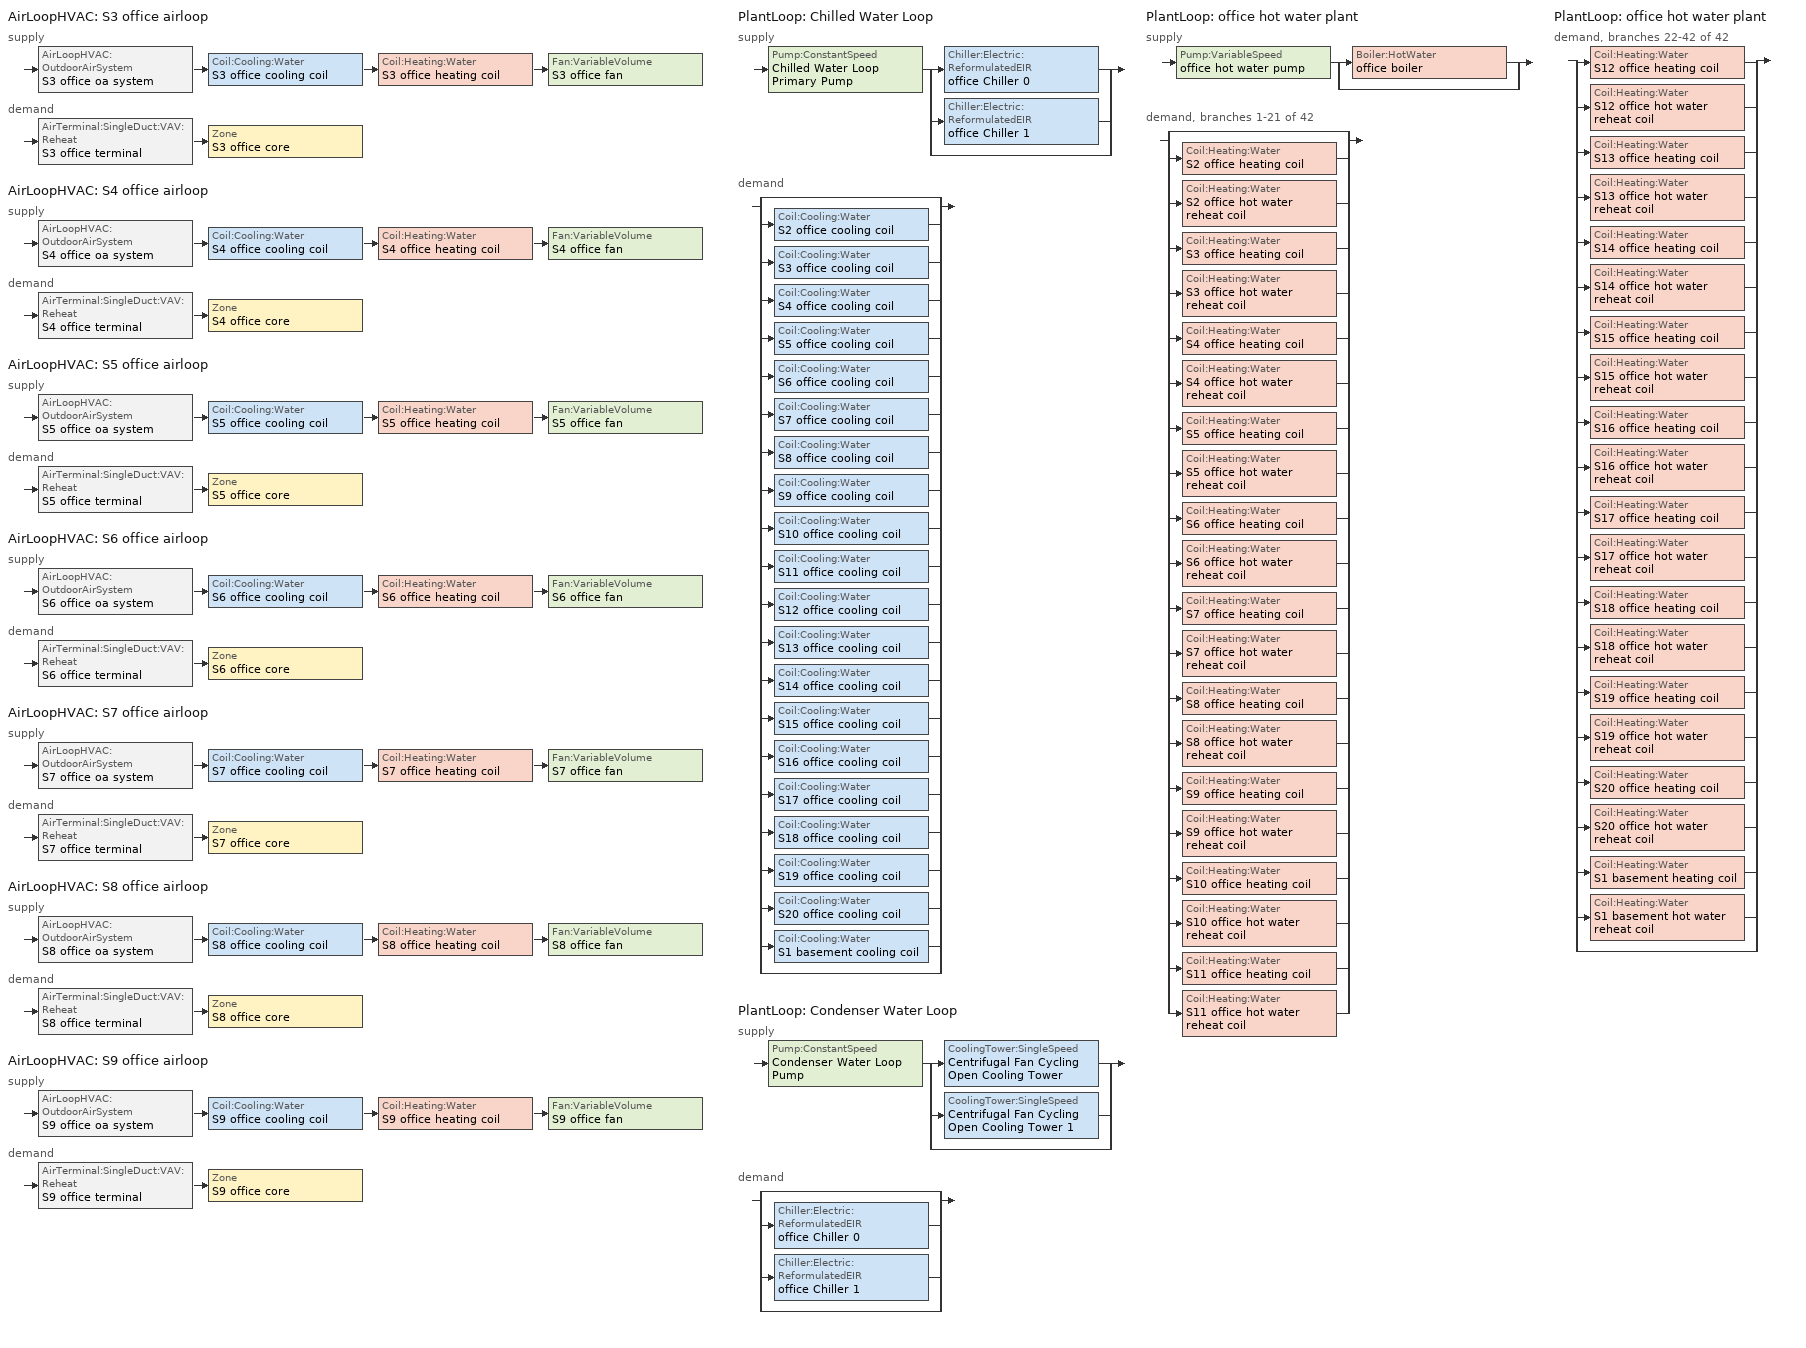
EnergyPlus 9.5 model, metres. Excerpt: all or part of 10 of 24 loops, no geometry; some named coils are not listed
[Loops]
AirLoopHVAC 'S3 office airloop'
 supply: AirLoopHVAC:OutdoorAirSystem 'S3 office oa system' > Coil:Cooling:Water 'S3 office cooling coil' > Coil:Heating:Water 'S3 office heating coil' > Fan:VariableVolume 'S3 office fan'
 demand: AirTerminal:SingleDuct:VAV:Reheat 'S3 office terminal' > Zone 'S3 office core'
AirLoopHVAC 'S4 office airloop'
 supply: AirLoopHVAC:OutdoorAirSystem 'S4 office oa system' > Coil:Cooling:Water 'S4 office cooling coil' > Coil:Heating:Water 'S4 office heating coil' > Fan:VariableVolume 'S4 office fan'
 demand: AirTerminal:SingleDuct:VAV:Reheat 'S4 office terminal' > Zone 'S4 office core'
AirLoopHVAC 'S5 office airloop'
 supply: AirLoopHVAC:OutdoorAirSystem 'S5 office oa system' > Coil:Cooling:Water 'S5 office cooling coil' > Coil:Heating:Water 'S5 office heating coil' > Fan:VariableVolume 'S5 office fan'
 demand: AirTerminal:SingleDuct:VAV:Reheat 'S5 office terminal' > Zone 'S5 office core'
AirLoopHVAC 'S6 office airloop'
 supply: AirLoopHVAC:OutdoorAirSystem 'S6 office oa system' > Coil:Cooling:Water 'S6 office cooling coil' > Coil:Heating:Water 'S6 office heating coil' > Fan:VariableVolume 'S6 office fan'
 demand: AirTerminal:SingleDuct:VAV:Reheat 'S6 office terminal' > Zone 'S6 office core'
AirLoopHVAC 'S7 office airloop'
 supply: AirLoopHVAC:OutdoorAirSystem 'S7 office oa system' > Coil:Cooling:Water 'S7 office cooling coil' > Coil:Heating:Water 'S7 office heating coil' > Fan:VariableVolume 'S7 office fan'
 demand: AirTerminal:SingleDuct:VAV:Reheat 'S7 office terminal' > Zone 'S7 office core'
AirLoopHVAC 'S8 office airloop'
 supply: AirLoopHVAC:OutdoorAirSystem 'S8 office oa system' > Coil:Cooling:Water 'S8 office cooling coil' > Coil:Heating:Water 'S8 office heating coil' > Fan:VariableVolume 'S8 office fan'
 demand: AirTerminal:SingleDuct:VAV:Reheat 'S8 office terminal' > Zone 'S8 office core'
AirLoopHVAC 'S9 office airloop'
 supply: AirLoopHVAC:OutdoorAirSystem 'S9 office oa system' > Coil:Cooling:Water 'S9 office cooling coil' > Coil:Heating:Water 'S9 office heating coil' > Fan:VariableVolume 'S9 office fan'
 demand: AirTerminal:SingleDuct:VAV:Reheat 'S9 office terminal' > Zone 'S9 office core'
PlantLoop 'Chilled Water Loop'
 supply: Pump:ConstantSpeed 'Chilled Water Loop Primary Pump' > split
  | Chiller:Electric:ReformulatedEIR 'office Chiller 0'
  | Chiller:Electric:ReformulatedEIR 'office Chiller 1'
  | bypass
 demand: split
  | bypass
  | Coil:Cooling:Water 'S2 office cooling coil'
  | Coil:Cooling:Water 'S3 office cooling coil'
  | Coil:Cooling:Water 'S4 office cooling coil'
  | Coil:Cooling:Water 'S5 office cooling coil'
  | Coil:Cooling:Water 'S6 office cooling coil'
  | Coil:Cooling:Water 'S7 office cooling coil'
  | Coil:Cooling:Water 'S8 office cooling coil'
  | Coil:Cooling:Water 'S9 office cooling coil'
  | Coil:Cooling:Water 'S10 office cooling coil'
  | Coil:Cooling:Water 'S11 office cooling coil'
  | Coil:Cooling:Water 'S12 office cooling coil'
  | Coil:Cooling:Water 'S13 office cooling coil'
  | Coil:Cooling:Water 'S14 office cooling coil'
  | Coil:Cooling:Water 'S15 office cooling coil'
  | Coil:Cooling:Water 'S16 office cooling coil'
  | Coil:Cooling:Water 'S17 office cooling coil'
  | Coil:Cooling:Water 'S18 office cooling coil'
  | Coil:Cooling:Water 'S19 office cooling coil'
  | Coil:Cooling:Water 'S20 office cooling coil'
  | Coil:Cooling:Water 'S1 basement cooling coil'
  | bypass
PlantLoop 'Condenser Water Loop'
 supply: Pump:ConstantSpeed 'Condenser Water Loop Pump' > split
  | CoolingTower:SingleSpeed 'Centrifugal Fan Cycling Open Cooling Tower'
  | CoolingTower:SingleSpeed 'Centrifugal Fan Cycling Open Cooling Tower 1'
  | bypass
 demand: split
  | bypass
  | Chiller:Electric:ReformulatedEIR 'office Chiller 0'
  | Chiller:Electric:ReformulatedEIR 'office Chiller 1'
  | bypass
PlantLoop 'office hot water plant'
 supply: Pump:VariableSpeed 'office hot water pump' > split
  | Boiler:HotWater 'office boiler'
  | bypass
 demand, branches 1-21 of 42: split
  | bypass
  | Coil:Heating:Water 'S2 office heating coil'
  | Coil:Heating:Water 'S2 office hot water reheat coil'
  | Coil:Heating:Water 'S3 office heating coil'
  | Coil:Heating:Water 'S3 office hot water reheat coil'
  | Coil:Heating:Water 'S4 office heating coil'
  | Coil:Heating:Water 'S4 office hot water reheat coil'
  | Coil:Heating:Water 'S5 office heating coil'
  | Coil:Heating:Water 'S5 office hot water reheat coil'
  | Coil:Heating:Water 'S6 office heating coil'
  | Coil:Heating:Water 'S6 office hot water reheat coil'
  | Coil:Heating:Water 'S7 office heating coil'
  | Coil:Heating:Water 'S7 office hot water reheat coil'
  | Coil:Heating:Water 'S8 office heating coil'
  | Coil:Heating:Water 'S8 office hot water reheat coil'
  | Coil:Heating:Water 'S9 office heating coil'
  | Coil:Heating:Water 'S9 office hot water reheat coil'
  | Coil:Heating:Water 'S10 office heating coil'
  | Coil:Heating:Water 'S10 office hot water reheat coil'
  | Coil:Heating:Water 'S11 office heating coil'
  | Coil:Heating:Water 'S11 office hot water reheat coil'
PlantLoop 'office hot water plant'
 demand, branches 22-42 of 42: split
  | Coil:Heating:Water 'S12 office heating coil'
  | Coil:Heating:Water 'S12 office hot water reheat coil'
  | Coil:Heating:Water 'S13 office heating coil'
  | Coil:Heating:Water 'S13 office hot water reheat coil'
  | Coil:Heating:Water 'S14 office heating coil'
  | Coil:Heating:Water 'S14 office hot water reheat coil'
  | Coil:Heating:Water 'S15 office heating coil'
  | Coil:Heating:Water 'S15 office hot water reheat coil'
  | Coil:Heating:Water 'S16 office heating coil'
  | Coil:Heating:Water 'S16 office hot water reheat coil'
  | Coil:Heating:Water 'S17 office heating coil'
  | Coil:Heating:Water 'S17 office hot water reheat coil'
  | Coil:Heating:Water 'S18 office heating coil'
  | Coil:Heating:Water 'S18 office hot water reheat coil'
  | Coil:Heating:Water 'S19 office heating coil'
  | Coil:Heating:Water 'S19 office hot water reheat coil'
  | Coil:Heating:Water 'S20 office heating coil'
  | Coil:Heating:Water 'S20 office hot water reheat coil'
  | Coil:Heating:Water 'S1 basement heating coil'
  | Coil:Heating:Water 'S1 basement hot water reheat coil'
  | bypass
[ZoneControl:Thermostat]
S3 office core Thermostat: S3 office core, S3 office core Thermostat Schedule, ThermostatSetpoint:DualSetpoint, office thermostat 6
S4 office core Thermostat: S4 office core, S4 office core Thermostat Schedule, ThermostatSetpoint:DualSetpoint, office thermostat 7
S5 office core Thermostat: S5 office core, S5 office core Thermostat Schedule, ThermostatSetpoint:DualSetpoint, office thermostat 8
S6 office core Thermostat: S6 office core, S6 office core Thermostat Schedule, ThermostatSetpoint:DualSetpoint, office thermostat 4
S7 office core Thermostat: S7 office core, S7 office core Thermostat Schedule, ThermostatSetpoint:DualSetpoint, office thermostat 5
S8 office core Thermostat: S8 office core, S8 office core Thermostat Schedule, ThermostatSetpoint:DualSetpoint, office thermostat 9
S9 office core Thermostat: S9 office core, S9 office core Thermostat Schedule, ThermostatSetpoint:DualSetpoint, office thermostat 3
[ThermostatSetpoint:DualSetpoint]
office thermostat 6; office thermostat 7; office thermostat 8; office thermostat 4; office thermostat 5; office thermostat 9; office thermostat 3: office heating year, office cooling year
[AirTerminal:SingleDuct:VAV:Reheat]
S3 office terminal: office hvac year, S3 office terminal Damper Outlet, Node 105, Autosize, Constant, 0.3, , , Coil:Heating:Water, S3 office hot water reheat coil, Autosize, 0, Node 93, 0.001, Normal, Autocalculate, Autocalculate, 35
S4 office terminal: office hvac year, S4 office terminal Damper Outlet, Node 123, Autosize, Constant, 0.3, , , Coil:Heating:Water, S4 office hot water reheat coil, Autosize, 0, Node 111, 0.001, Normal, Autocalculate, Autocalculate, 35
S5 office terminal: office hvac year, S5 office terminal Damper Outlet, Node 141, Autosize, Constant, 0.3, , , Coil:Heating:Water, S5 office hot water reheat coil, Autosize, 0, Node 129, 0.001, Normal, Autocalculate, Autocalculate, 35
S6 office terminal: office hvac year, S6 office terminal Damper Outlet, Node 159, Autosize, Constant, 0.3, , , Coil:Heating:Water, S6 office hot water reheat coil, Autosize, 0, Node 147, 0.001, Normal, Autocalculate, Autocalculate, 35
S7 office terminal: office hvac year, S7 office terminal Damper Outlet, Node 177, Autosize, Constant, 0.3, , , Coil:Heating:Water, S7 office hot water reheat coil, Autosize, 0, Node 165, 0.001, Normal, Autocalculate, Autocalculate, 35
S8 office terminal: office hvac year, S8 office terminal Damper Outlet, Node 195, Autosize, Constant, 0.3, , , Coil:Heating:Water, S8 office hot water reheat coil, Autosize, 0, Node 183, 0.001, Normal, Autocalculate, Autocalculate, 35
S9 office terminal: office hvac year, S9 office terminal Damper Outlet, Node 213, Autosize, Constant, 0.3, , , Coil:Heating:Water, S9 office hot water reheat coil, Autosize, 0, Node 201, 0.001, Normal, Autocalculate, Autocalculate, 35
[Coil:Heating:Water]
S1 basement hot water reheat coil: basement hvac year, Autosize, Autosize, Node 427, Node 428, S1 basement terminal Damper Outlet, Node 417, UFactorTimesAreaAndDesignWaterFlowRate, Autosize, 82.22, 16.6, 71.1, 32.2, 0.5
S10 office hot water reheat coil: office hvac year, Autosize, Autosize, Node 229, Node 230, S10 office terminal Damper Outlet, Node 219, UFactorTimesAreaAndDesignWaterFlowRate, Autosize, 82.22, 16.6, 71.1, 32.2, 0.5
S11 office hot water reheat coil: office hvac year, Autosize, Autosize, Node 247, Node 248, S11 office terminal Damper Outlet, Node 237, UFactorTimesAreaAndDesignWaterFlowRate, Autosize, 82.22, 16.6, 71.1, 32.2, 0.5
S12 office hot water reheat coil: office hvac year, Autosize, Autosize, Node 265, Node 266, S12 office terminal Damper Outlet, Node 255, UFactorTimesAreaAndDesignWaterFlowRate, Autosize, 82.22, 16.6, 71.1, 32.2, 0.5
S13 office hot water reheat coil: office hvac year, Autosize, Autosize, Node 283, Node 284, S13 office terminal Damper Outlet, Node 273, UFactorTimesAreaAndDesignWaterFlowRate, Autosize, 82.22, 16.6, 71.1, 32.2, 0.5
S14 office hot water reheat coil: office hvac year, Autosize, Autosize, Node 301, Node 302, S14 office terminal Damper Outlet, Node 291, UFactorTimesAreaAndDesignWaterFlowRate, Autosize, 82.22, 16.6, 71.1, 32.2, 0.5
S15 office hot water reheat coil: office hvac year, Autosize, Autosize, Node 319, Node 320, S15 office terminal Damper Outlet, Node 309, UFactorTimesAreaAndDesignWaterFlowRate, Autosize, 82.22, 16.6, 71.1, 32.2, 0.5
S16 office hot water reheat coil: office hvac year, Autosize, Autosize, Node 337, Node 338, S16 office terminal Damper Outlet, Node 327, UFactorTimesAreaAndDesignWaterFlowRate, Autosize, 82.22, 16.6, 71.1, 32.2, 0.5
S17 office hot water reheat coil: office hvac year, Autosize, Autosize, Node 355, Node 356, S17 office terminal Damper Outlet, Node 345, UFactorTimesAreaAndDesignWaterFlowRate, Autosize, 82.22, 16.6, 71.1, 32.2, 0.5
S18 office hot water reheat coil: office hvac year, Autosize, Autosize, Node 373, Node 374, S18 office terminal Damper Outlet, Node 363, UFactorTimesAreaAndDesignWaterFlowRate, Autosize, 82.22, 16.6, 71.1, 32.2, 0.5
S19 office hot water reheat coil: office hvac year, Autosize, Autosize, Node 391, Node 392, S19 office terminal Damper Outlet, Node 381, UFactorTimesAreaAndDesignWaterFlowRate, Autosize, 82.22, 16.6, 71.1, 32.2, 0.5
S2 office hot water reheat coil: office hvac year, Autosize, Autosize, Node 85, Node 86, S2 office terminal Damper Outlet, Node 75, UFactorTimesAreaAndDesignWaterFlowRate, Autosize, 82.22, 16.6, 71.1, 32.2, 0.5
S20 office hot water reheat coil: office hvac year, Autosize, Autosize, Node 409, Node 410, S20 office terminal Damper Outlet, Node 399, UFactorTimesAreaAndDesignWaterFlowRate, Autosize, 82.22, 16.6, 71.1, 32.2, 0.5
S3 office hot water reheat coil: office hvac year, Autosize, Autosize, Node 103, Node 104, S3 office terminal Damper Outlet, Node 93, UFactorTimesAreaAndDesignWaterFlowRate, Autosize, 82.22, 16.6, 71.1, 32.2, 0.5
S4 office hot water reheat coil: office hvac year, Autosize, Autosize, Node 121, Node 122, S4 office terminal Damper Outlet, Node 111, UFactorTimesAreaAndDesignWaterFlowRate, Autosize, 82.22, 16.6, 71.1, 32.2, 0.5
S5 office hot water reheat coil: office hvac year, Autosize, Autosize, Node 139, Node 140, S5 office terminal Damper Outlet, Node 129, UFactorTimesAreaAndDesignWaterFlowRate, Autosize, 82.22, 16.6, 71.1, 32.2, 0.5
S6 office hot water reheat coil: office hvac year, Autosize, Autosize, Node 157, Node 158, S6 office terminal Damper Outlet, Node 147, UFactorTimesAreaAndDesignWaterFlowRate, Autosize, 82.22, 16.6, 71.1, 32.2, 0.5
S7 office hot water reheat coil: office hvac year, Autosize, Autosize, Node 175, Node 176, S7 office terminal Damper Outlet, Node 165, UFactorTimesAreaAndDesignWaterFlowRate, Autosize, 82.22, 16.6, 71.1, 32.2, 0.5
S8 office hot water reheat coil: office hvac year, Autosize, Autosize, Node 193, Node 194, S8 office terminal Damper Outlet, Node 183, UFactorTimesAreaAndDesignWaterFlowRate, Autosize, 82.22, 16.6, 71.1, 32.2, 0.5
S9 office hot water reheat coil: office hvac year, Autosize, Autosize, Node 211, Node 212, S9 office terminal Damper Outlet, Node 201, UFactorTimesAreaAndDesignWaterFlowRate, Autosize, 82.22, 16.6, 71.1, 32.2, 0.5
S3 office heating coil: office hvac year, Autosize, Autosize, Node 94, Node 95, Node 101, Node 102, UFactorTimesAreaAndDesignWaterFlowRate, Autosize, 82.22, 16.6, 60, 32.2, 0.5
S4 office heating coil: office hvac year, Autosize, Autosize, Node 112, Node 113, Node 119, Node 120, UFactorTimesAreaAndDesignWaterFlowRate, Autosize, 82.22, 16.6, 60, 32.2, 0.5
S5 office heating coil: office hvac year, Autosize, Autosize, Node 130, Node 131, Node 137, Node 138, UFactorTimesAreaAndDesignWaterFlowRate, Autosize, 82.22, 16.6, 60, 32.2, 0.5
S6 office heating coil: office hvac year, Autosize, Autosize, Node 148, Node 149, Node 155, Node 156, UFactorTimesAreaAndDesignWaterFlowRate, Autosize, 82.22, 16.6, 60, 32.2, 0.5
S7 office heating coil: office hvac year, Autosize, Autosize, Node 166, Node 167, Node 173, Node 174, UFactorTimesAreaAndDesignWaterFlowRate, Autosize, 82.22, 16.6, 60, 32.2, 0.5
S8 office heating coil: office hvac year, Autosize, Autosize, Node 184, Node 185, Node 191, Node 192, UFactorTimesAreaAndDesignWaterFlowRate, Autosize, 82.22, 16.6, 60, 32.2, 0.5
S9 office heating coil: office hvac year, Autosize, Autosize, Node 202, Node 203, Node 209, Node 210, UFactorTimesAreaAndDesignWaterFlowRate, Autosize, 82.22, 16.6, 60, 32.2, 0.5
[Zone equipment]
S3 office core: S3 office terminal
S4 office core: S4 office terminal
S5 office core: S5 office terminal
S6 office core: S6 office terminal
S7 office core: S7 office terminal
S8 office core: S8 office terminal
S9 office core: S9 office terminal
[Sizing:Zone]
S3 office core: SupplyAirTemperature, 12.78, 11.11, SupplyAirTemperature, 35, 11.11, 0.0085, 0.008, office design_oa, , , DesignDay, 0, 0.000762, 0, 0, DesignDay, 0, 0.002032, 0.141576, 0.3, S3 office core Design Spec Zone Air Dist, No, NeutralSupplyAir, autosize, autosize
S4 office core: SupplyAirTemperature, 12.78, 11.11, SupplyAirTemperature, 35, 11.11, 0.0085, 0.008, office design_oa, , , DesignDay, 0, 0.000762, 0, 0, DesignDay, 0, 0.002032, 0.141576, 0.3, S4 office core Design Spec Zone Air Dist, No, NeutralSupplyAir, autosize, autosize
S5 office core: SupplyAirTemperature, 12.78, 11.11, SupplyAirTemperature, 35, 11.11, 0.0085, 0.008, office design_oa, , , DesignDay, 0, 0.000762, 0, 0, DesignDay, 0, 0.002032, 0.141576, 0.3, S5 office core Design Spec Zone Air Dist, No, NeutralSupplyAir, autosize, autosize
S6 office core: SupplyAirTemperature, 12.78, 11.11, SupplyAirTemperature, 35, 11.11, 0.0085, 0.008, office design_oa, , , DesignDay, 0, 0.000762, 0, 0, DesignDay, 0, 0.002032, 0.141576, 0.3, S6 office core Design Spec Zone Air Dist, No, NeutralSupplyAir, autosize, autosize
S7 office core: SupplyAirTemperature, 12.78, 11.11, SupplyAirTemperature, 35, 11.11, 0.0085, 0.008, office design_oa, , , DesignDay, 0, 0.000762, 0, 0, DesignDay, 0, 0.002032, 0.141576, 0.3, S7 office core Design Spec Zone Air Dist, No, NeutralSupplyAir, autosize, autosize
S8 office core: SupplyAirTemperature, 12.78, 11.11, SupplyAirTemperature, 35, 11.11, 0.0085, 0.008, office design_oa, , , DesignDay, 0, 0.000762, 0, 0, DesignDay, 0, 0.002032, 0.141576, 0.3, S8 office core Design Spec Zone Air Dist, No, NeutralSupplyAir, autosize, autosize
S9 office core: SupplyAirTemperature, 12.78, 11.11, SupplyAirTemperature, 35, 11.11, 0.0085, 0.008, office design_oa, , , DesignDay, 0, 0.000762, 0, 0, DesignDay, 0, 0.002032, 0.141576, 0.3, S9 office core Design Spec Zone Air Dist, No, NeutralSupplyAir, autosize, autosize
[DesignSpecification:ZoneAirDistribution]
S3 office core Design Spec Zone Air Dist; S4 office core Design Spec Zone Air Dist; S5 office core Design Spec Zone Air Dist; S6 office core Design Spec Zone Air Dist; S7 office core Design Spec Zone Air Dist; S8 office core Design Spec Zone Air Dist; S9 office core Design Spec Zone Air Dist: 1, 1
[Controller:MechanicalVentilation]
Controller Mechanical Ventilation 2: office oa control year, No, ZoneSum, , S3 office core, office design_oa, S3 office core Design Spec Zone Air Dist
Controller Mechanical Ventilation 3: office oa control year, No, ZoneSum, , S4 office core, office design_oa, S4 office core Design Spec Zone Air Dist
Controller Mechanical Ventilation 4: office oa control year, No, ZoneSum, , S5 office core, office design_oa, S5 office core Design Spec Zone Air Dist
Controller Mechanical Ventilation 5: office oa control year, No, ZoneSum, , S6 office core, office design_oa, S6 office core Design Spec Zone Air Dist
Controller Mechanical Ventilation 6: office oa control year, No, ZoneSum, , S7 office core, office design_oa, S7 office core Design Spec Zone Air Dist
Controller Mechanical Ventilation 7: office oa control year, No, ZoneSum, , S8 office core, office design_oa, S8 office core Design Spec Zone Air Dist
Controller Mechanical Ventilation 8: office oa control year, No, ZoneSum, , S9 office core, office design_oa, S9 office core Design Spec Zone Air Dist
[DesignSpecification:OutdoorAir]
office design_oa: maximum, 0.00707921, 0.000762, 0, 0
[AirLoopHVAC]
S3 office airloop: S3 office airloop Controllers, Air Loop HVAC 1 AvailabilityManagerAssignmentList 1, AutoSize, S3 office airloop Supply Branches, , Node 89, Node 92, S3 office airloop Demand Inlet Nodes, S3 office airloop Supply Outlet Nodes
S4 office airloop: S4 office airloop Controllers, Air Loop HVAC 1 AvailabilityManagerAssignmentList 2, AutoSize, S4 office airloop Supply Branches, , Node 107, Node 110, S4 office airloop Demand Inlet Nodes, S4 office airloop Supply Outlet Nodes
S5 office airloop: S5 office airloop Controllers, Air Loop HVAC 1 AvailabilityManagerAssignmentList 3, AutoSize, S5 office airloop Supply Branches, , Node 125, Node 128, S5 office airloop Demand Inlet Nodes, S5 office airloop Supply Outlet Nodes
S6 office airloop: S6 office airloop Controllers, Air Loop HVAC 1 AvailabilityManagerAssignmentList 4, AutoSize, S6 office airloop Supply Branches, , Node 143, Node 146, S6 office airloop Demand Inlet Nodes, S6 office airloop Supply Outlet Nodes
S7 office airloop: S7 office airloop Controllers, Air Loop HVAC 1 AvailabilityManagerAssignmentList 5, AutoSize, S7 office airloop Supply Branches, , Node 161, Node 164, S7 office airloop Demand Inlet Nodes, S7 office airloop Supply Outlet Nodes
S8 office airloop: S8 office airloop Controllers, Air Loop HVAC 1 AvailabilityManagerAssignmentList 6, AutoSize, S8 office airloop Supply Branches, , Node 179, Node 182, S8 office airloop Demand Inlet Nodes, S8 office airloop Supply Outlet Nodes
S9 office airloop: S9 office airloop Controllers, Air Loop HVAC 1 AvailabilityManagerAssignmentList 7, AutoSize, S9 office airloop Supply Branches, , Node 197, Node 200, S9 office airloop Demand Inlet Nodes, S9 office airloop Supply Outlet Nodes
[Sizing:System]
S3 office airloop; S4 office airloop; S5 office airloop; S6 office airloop; S7 office airloop; S8 office airloop; S9 office airloop: Sensible, Autosize, 0.3, 7, 0.005, 12.8, 0.008, 12.78, 12.78, NonCoincident, No, No, 0.008, 0.0085, DesignDay, 0, 0.00996765, 1, 3.94755e-05, DesignDay, 0, 0.00996765, 1, 1, 3.15882e-05, ZoneSum, 1, CoolingDesignCapacity, Autosize, 234.7, 1, HeatingDesignCapacity, Autosize, 157, 1, OnOff
[Controller:WaterCoil]
Controller Water Coil 5: Temperature, Reverse, Flow, Node 101, Node 96, Autosize, Autosize, 0
Controller Water Coil 4: Temperature, Normal, Flow, Node 102, Node 94, 0.0001, Autosize, 0
Controller Water Coil 8: Temperature, Reverse, Flow, Node 119, Node 114, Autosize, Autosize, 0
Controller Water Coil 7: Temperature, Normal, Flow, Node 120, Node 112, 0.0001, Autosize, 0
Controller Water Coil 11: Temperature, Reverse, Flow, Node 137, Node 132, Autosize, Autosize, 0
Controller Water Coil 10: Temperature, Normal, Flow, Node 138, Node 130, 0.0001, Autosize, 0
Controller Water Coil 14: Temperature, Reverse, Flow, Node 155, Node 150, Autosize, Autosize, 0
Controller Water Coil 13: Temperature, Normal, Flow, Node 156, Node 148, 0.0001, Autosize, 0
Controller Water Coil 17: Temperature, Reverse, Flow, Node 173, Node 168, Autosize, Autosize, 0
Controller Water Coil 16: Temperature, Normal, Flow, Node 174, Node 166, 0.0001, Autosize, 0
Controller Water Coil 20: Temperature, Reverse, Flow, Node 191, Node 186, Autosize, Autosize, 0
Controller Water Coil 19: Temperature, Normal, Flow, Node 192, Node 184, 0.0001, Autosize, 0
Controller Water Coil 23: Temperature, Reverse, Flow, Node 209, Node 204, Autosize, Autosize, 0
Controller Water Coil 22: Temperature, Normal, Flow, Node 210, Node 202, 0.0001, Autosize, 0
[AirLoopHVAC:OutdoorAirSystem]
S3 office oa system: S3 office oa system Controller List, S3 office oa system Equipment List, S3 office oa system Availability Manager List
S4 office oa system: S4 office oa system Controller List, S4 office oa system Equipment List, S4 office oa system Availability Manager List
S5 office oa system: S5 office oa system Controller List, S5 office oa system Equipment List, S5 office oa system Availability Manager List
S6 office oa system: S6 office oa system Controller List, S6 office oa system Equipment List, S6 office oa system Availability Manager List
S7 office oa system: S7 office oa system Controller List, S7 office oa system Equipment List, S7 office oa system Availability Manager List
S8 office oa system: S8 office oa system Controller List, S8 office oa system Equipment List, S8 office oa system Availability Manager List
S9 office oa system: S9 office oa system Controller List, S9 office oa system Equipment List, S9 office oa system Availability Manager List
[Controller:OutdoorAir]
S3 office oa controller: Node 99, Node 89, Node 100, Node 98, Autosize, Autosize, DifferentialDryBulb, ModulateFlow, 20, 64000, , , -100, NoLockout, FixedMinimum, office oa control year, , S3 office max oa schedule, Controller Mechanical Ventilation 2, , No, , , Yes, BypassWhenWithinEconomizerLimits
S4 office oa controller: Node 117, Node 107, Node 118, Node 116, Autosize, Autosize, DifferentialDryBulb, ModulateFlow, 20, 64000, , , -100, NoLockout, FixedMinimum, office oa control year, , S4 office max oa schedule, Controller Mechanical Ventilation 3, , No, , , Yes, BypassWhenWithinEconomizerLimits
S5 office oa controller: Node 135, Node 125, Node 136, Node 134, Autosize, Autosize, DifferentialDryBulb, ModulateFlow, 20, 64000, , , -100, NoLockout, FixedMinimum, office oa control year, , S5 office max oa schedule, Controller Mechanical Ventilation 4, , No, , , Yes, BypassWhenWithinEconomizerLimits
S6 office oa controller: Node 153, Node 143, Node 154, Node 152, Autosize, Autosize, DifferentialDryBulb, ModulateFlow, 20, 64000, , , -100, NoLockout, FixedMinimum, office oa control year, , S6 office max oa schedule, Controller Mechanical Ventilation 5, , No, , , Yes, BypassWhenWithinEconomizerLimits
S7 office oa controller: Node 171, Node 161, Node 172, Node 170, Autosize, Autosize, DifferentialDryBulb, ModulateFlow, 20, 64000, , , -100, NoLockout, FixedMinimum, office oa control year, , S7 office max oa schedule, Controller Mechanical Ventilation 6, , No, , , Yes, BypassWhenWithinEconomizerLimits
S8 office oa controller: Node 189, Node 179, Node 190, Node 188, Autosize, Autosize, DifferentialDryBulb, ModulateFlow, 20, 64000, , , -100, NoLockout, FixedMinimum, office oa control year, , S8 office max oa schedule, Controller Mechanical Ventilation 7, , No, , , Yes, BypassWhenWithinEconomizerLimits
S9 office oa controller: Node 207, Node 197, Node 208, Node 206, Autosize, Autosize, DifferentialDryBulb, ModulateFlow, 20, 64000, , , -100, NoLockout, FixedMinimum, office oa control year, , S9 office max oa schedule, Controller Mechanical Ventilation 8, , No, , , Yes, BypassWhenWithinEconomizerLimits
[OutdoorAir:Mixer]
S3 office oa system Outdoor Air Mixer: Node 100, Node 98, Node 99, Node 89
S4 office oa system Outdoor Air Mixer: Node 118, Node 116, Node 117, Node 107
S5 office oa system Outdoor Air Mixer: Node 136, Node 134, Node 135, Node 125
S6 office oa system Outdoor Air Mixer: Node 154, Node 152, Node 153, Node 143
S7 office oa system Outdoor Air Mixer: Node 172, Node 170, Node 171, Node 161
S8 office oa system Outdoor Air Mixer: Node 190, Node 188, Node 189, Node 179
S9 office oa system Outdoor Air Mixer: Node 208, Node 206, Node 207, Node 197
[SetpointManager:MixedAir]
S3 office oa system SM_MA: Temperature, Node 90, Node 102, Node 90, Node 100
S3 office cooling coil SM_MA: Temperature, Node 90, Node 102, Node 90, Node 101
S3 office heating coil SM_MA: Temperature, Node 90, Node 102, Node 90, Node 102
S4 office oa system SM_MA: Temperature, Node 108, Node 120, Node 108, Node 118
S4 office cooling coil SM_MA: Temperature, Node 108, Node 120, Node 108, Node 119
S4 office heating coil SM_MA: Temperature, Node 108, Node 120, Node 108, Node 120
S5 office oa system SM_MA: Temperature, Node 126, Node 138, Node 126, Node 136
S5 office cooling coil SM_MA: Temperature, Node 126, Node 138, Node 126, Node 137
S5 office heating coil SM_MA: Temperature, Node 126, Node 138, Node 126, Node 138
S6 office oa system SM_MA: Temperature, Node 144, Node 156, Node 144, Node 154
S6 office cooling coil SM_MA: Temperature, Node 144, Node 156, Node 144, Node 155
S6 office heating coil SM_MA: Temperature, Node 144, Node 156, Node 144, Node 156
S7 office oa system SM_MA: Temperature, Node 162, Node 174, Node 162, Node 172
S7 office cooling coil SM_MA: Temperature, Node 162, Node 174, Node 162, Node 173
S7 office heating coil SM_MA: Temperature, Node 162, Node 174, Node 162, Node 174
S8 office oa system SM_MA: Temperature, Node 180, Node 192, Node 180, Node 190
S8 office cooling coil SM_MA: Temperature, Node 180, Node 192, Node 180, Node 191
S8 office heating coil SM_MA: Temperature, Node 180, Node 192, Node 180, Node 192
S9 office oa system SM_MA: Temperature, Node 198, Node 210, Node 198, Node 208
S9 office cooling coil SM_MA: Temperature, Node 198, Node 210, Node 198, Node 209
S9 office heating coil SM_MA: Temperature, Node 198, Node 210, Node 198, Node 210
[Coil:Cooling:Water]
S3 office cooling coil: office hvac year, Autosize, Autosize, Autosize, Autosize, Autosize, Autosize, Autosize, Node 96, Node 97, Node 100, Node 101, SimpleAnalysis, CrossFlow
S4 office cooling coil: office hvac year, Autosize, Autosize, Autosize, Autosize, Autosize, Autosize, Autosize, Node 114, Node 115, Node 118, Node 119, SimpleAnalysis, CrossFlow
S5 office cooling coil: office hvac year, Autosize, Autosize, Autosize, Autosize, Autosize, Autosize, Autosize, Node 132, Node 133, Node 136, Node 137, SimpleAnalysis, CrossFlow
S6 office cooling coil: office hvac year, Autosize, Autosize, Autosize, Autosize, Autosize, Autosize, Autosize, Node 150, Node 151, Node 154, Node 155, SimpleAnalysis, CrossFlow
S7 office cooling coil: office hvac year, Autosize, Autosize, Autosize, Autosize, Autosize, Autosize, Autosize, Node 168, Node 169, Node 172, Node 173, SimpleAnalysis, CrossFlow
S8 office cooling coil: office hvac year, Autosize, Autosize, Autosize, Autosize, Autosize, Autosize, Autosize, Node 186, Node 187, Node 190, Node 191, SimpleAnalysis, CrossFlow
S9 office cooling coil: office hvac year, Autosize, Autosize, Autosize, Autosize, Autosize, Autosize, Autosize, Node 204, Node 205, Node 208, Node 209, SimpleAnalysis, CrossFlow
[Fan:VariableVolume]
S3 office fan: office hvac year, 0.6045, 1017, AutoSize, FixedFlowRate, 0, 0, 0.93, 1, 0.0407599, 0.088045, -0.0729261, 0.94374, 0, Node 102, Node 90, General
S4 office fan: office hvac year, 0.6045, 1017, AutoSize, FixedFlowRate, 0, 0, 0.93, 1, 0.0407599, 0.088045, -0.0729261, 0.94374, 0, Node 120, Node 108, General
S5 office fan: office hvac year, 0.6045, 1017, AutoSize, FixedFlowRate, 0, 0, 0.93, 1, 0.0407599, 0.088045, -0.0729261, 0.94374, 0, Node 138, Node 126, General
S6 office fan: office hvac year, 0.6045, 1017, AutoSize, FixedFlowRate, 0, 0, 0.93, 1, 0.0407599, 0.088045, -0.0729261, 0.94374, 0, Node 156, Node 144, General
S7 office fan: office hvac year, 0.6045, 1017, AutoSize, FixedFlowRate, 0, 0, 0.93, 1, 0.0407599, 0.088045, -0.0729261, 0.94374, 0, Node 174, Node 162, General
S8 office fan: office hvac year, 0.6045, 1017, AutoSize, FixedFlowRate, 0, 0, 0.93, 1, 0.0407599, 0.088045, -0.0729261, 0.94374, 0, Node 192, Node 180, General
S9 office fan: office hvac year, 0.6045, 1017, AutoSize, FixedFlowRate, 0, 0, 0.93, 1, 0.0407599, 0.088045, -0.0729261, 0.94374, 0, Node 210, Node 198, General
[SetpointManager:Scheduled]
S3 office deck temp setpoint manager: Temperature, water heating coil deck temp 1, Node 90
S4 office deck temp setpoint manager: Temperature, water heating coil deck temp 2, Node 108
S5 office deck temp setpoint manager: Temperature, water heating coil deck temp 3, Node 126
S6 office deck temp setpoint manager: Temperature, water heating coil deck temp 4, Node 144
S7 office deck temp setpoint manager: Temperature, water heating coil deck temp 5, Node 162
S8 office deck temp setpoint manager: Temperature, water heating coil deck temp 6, Node 180
S9 office deck temp setpoint manager: Temperature, water heating coil deck temp 7, Node 198
Chilled water loop setpoint manager: Temperature, Chilled Water Loop Temp - 44F, Node 52
Setpoint Manager Scheduled 1: Temperature, Condenser Water Loop Temp - 26.6667C, Node 36
office hot water setpoint manager: Temperature, hot water supply temperature, Node 22
[PlantLoop]
Chilled Water Loop: Water, , Chilled Water Loop Operation Schemes, Node 52, 98, 1, Autosize, 0, Autocalculate, Node 51, Node 52, Chilled Water Loop Supply Branches, Chilled Water Loop Supply Connector List, Node 54, Node 55, Chilled Water Loop Demand Branches, Chilled Water Loop Demand Connector List, Optimal, Chilled Water Loop high-T off list, SingleSetpoint
Condenser Water Loop: Water, , Condenser Water Loop Operation Schemes, Node 36, 80, 5, Autosize, 0, Autocalculate, Node 35, Node 36, Condenser Water Loop Supply Branches, Condenser Water Loop Supply Connector List, Node 38, Node 39, Condenser Water Loop Demand Branches, Condenser Water Loop Demand Connector List, Optimal, Condenser Water Loop high-T off list, SingleSetpoint
office hot water plant: Water, , office hot water plant Operation Schemes, Node 22, 100, 0, Autosize, 0, Autocalculate, Node 21, Node 22, office hot water plant Supply Branches, office hot water plant Supply Connector List, Node 24, Node 25, office hot water plant Demand Branches, office hot water plant Demand Connector List, Optimal, office hot water plant high-T off list, SingleSetpoint
[Sizing:Plant]
Chilled Water Loop: Cooling, 6.66667, 5.61111, NonCoincident, 1, None
Condenser Water Loop: Condenser, 29.4444, 5.55556, NonCoincident, 1, None
office hot water plant: Heating, 82.22, 22.22, NonCoincident, 1, None
[Pump:ConstantSpeed]
Chilled Water Loop Primary Pump: Node 51, Node 57, Autosize, 179344, Autosize, 0.9, 0, Intermittent, , , , , , , PowerPerFlowPerPressure, 348701.1, 1.28205, General
Condenser Water Loop Pump: Node 35, Node 41, Autosize, 148557, Autosize, 0.9, 0, Intermittent, , , , , , , PowerPerFlowPerPressure, 348701.1, 1.28205, General
[PlantEquipmentOperationSchemes]
Chilled Water Loop Operation Schemes: PlantEquipmentOperation:CoolingLoad, Chilled Water Loop Cooling Operation Scheme, Always On Discrete
Condenser Water Loop Operation Schemes: PlantEquipmentOperation:CoolingLoad, Condenser Water Loop Cooling Operation Scheme, Always On Discrete
office hot water plant Operation Schemes: PlantEquipmentOperation:HeatingLoad, office hot water plant Heating Operation Scheme, Always On Discrete
[PlantEquipmentOperation:CoolingLoad]
Chilled Water Loop Cooling Operation Scheme: 0, 1000000000, Chilled Water Loop Cooling Equipment List
Condenser Water Loop Cooling Operation Scheme: 0, 1000000000, Condenser Water Loop Cooling Equipment List
[PlantEquipmentList]
Chilled Water Loop Cooling Equipment List: Chiller:Electric:ReformulatedEIR, office Chiller 0, Chiller:Electric:ReformulatedEIR, office Chiller 1
Condenser Water Loop Cooling Equipment List: CoolingTower:SingleSpeed, Centrifugal Fan Cycling Open Cooling Tower, CoolingTower:SingleSpeed, Centrifugal Fan Cycling Open Cooling Tower 1
office hot water plant Heating Equipment List: Boiler:HotWater, office boiler
[CoolingTower:SingleSpeed]
Centrifugal Fan Cycling Open Cooling Tower: Node 37, Node 42, Autosize, Autosize, Autosize, Autosize, Autosize, 0.1, Autosize, 0.1, UFactorTimesAreaAndDesignWaterFlowRate, 1.25, , 0, 0.1, 25.6, 25.6, Autosize, Autosize, 0, 2, , LossFactor, 0.2, 0.008, ConcentrationRatio, 3, , , , FanCycling, 2, MinimalCell, 0.33, 2.5, 0.5, General
Centrifugal Fan Cycling Open Cooling Tower 1: Node 43, Node 44, Autosize, Autosize, Autosize, Autosize, Autosize, 0.1, Autosize, 0.1, UFactorTimesAreaAndDesignWaterFlowRate, 1.25, , 0, 0.1, 25.6, 25.6, Autosize, Autosize, 0, 2, , LossFactor, 0.2, 0.008, ConcentrationRatio, 3, , , , FanCycling, 2, MinimalCell, 0.33, 2.5, 0.5, General
[Pump:VariableSpeed]
office hot water pump: Node 21, Node 27, Autosize, 179352, Autosize, 0.875, 0, 0, 1, 0, 0, 0, Intermittent, , , , , , , , , , , 0.5, PowerPerFlowPerPressure, 348701.1, 1.28205, 0, General
[Boiler:HotWater]
office boiler: NaturalGas, Autosize, 0.78, LeavingBoiler, BlrHWBlrFIRRatio_fQRatioSI, Autosize, 0, 1.2, 1, Node 23, Node 28, 95, LeavingSetpointModulated, 0, 1, General
[PlantEquipmentOperation:HeatingLoad]
office hot water plant Heating Operation Scheme: 0, 1000000000, office hot water plant Heating Equipment List
[Chiller:Electric:ReformulatedEIR]
office Chiller 0: Autosize, 5.5, , , autosize, autosize, WC Screw Default 90.1-2004 Cap_fT, WC Screw Default 90.1-2004 EIR_fT, , WC Screw GTE 300tons Default 90.1-2004 EIR_fPLR, , , , , Node 53, Node 58, Node 59, Node 60, , , ConstantFlow, , , , 0.5
office Chiller 1: Autosize, 5.5, , , autosize, autosize, WC Screw Default 90.1-2004 Cap_fT, WC Screw Default 90.1-2004 EIR_fT, , WC Screw GTE 300tons Default 90.1-2004 EIR_fPLR, , , , , Node 61, Node 62, Node 63, Node 64, , , ConstantFlow, , , , 0.5
[AvailabilityManager:HighTemperatureTurnOff]
Chilled Water Loop high-T off: Node 52, 98
Condenser Water Loop high-T off: Node 36, 80
office hot water plant high-T off: Node 22, 100
[Schedule:Compact]
S3 office core Thermostat Schedule: S3 office core Thermostat Schedule Type Limits, Through: 12/31, For: AllDays, Until: 24:00, 4
S4 office core Thermostat Schedule: S4 office core Thermostat Schedule Type Limits, Through: 12/31, For: AllDays, Until: 24:00, 4
S5 office core Thermostat Schedule: S5 office core Thermostat Schedule Type Limits, Through: 12/31, For: AllDays, Until: 24:00, 4
S6 office core Thermostat Schedule: S6 office core Thermostat Schedule Type Limits, Through: 12/31, For: AllDays, Until: 24:00, 4
S7 office core Thermostat Schedule: S7 office core Thermostat Schedule Type Limits, Through: 12/31, For: AllDays, Until: 24:00, 4
S8 office core Thermostat Schedule: S8 office core Thermostat Schedule Type Limits, Through: 12/31, For: AllDays, Until: 24:00, 4
S9 office core Thermostat Schedule: S9 office core Thermostat Schedule Type Limits, Through: 12/31, For: AllDays, Until: 24:00, 4
[Schedule:Year]
basement hvac year: on_off, basement hvac week 0, 1, 1, 12, 31
office heating year: temp_setpoint, office heating week 0, 1, 1, 12, 31
office cooling year: temp_setpoint, office cooling week 0, 1, 1, 12, 31
office hvac year: on_off, office hvac week 0, 1, 1, 12, 31
office oa control year: on_off, office oa control week 0, 1, 1, 12, 31
Chilled Water Loop Temp - 44F: Temperature, Chilled Water Loop Temp - 44F Week Rule - Jan1-Dec31, 1, 1, 12, 31
Condenser Water Loop Temp - 26.6667C: Temperature, Condenser Water Loop Temp - 26.6667C Week Rule - Jan1-Dec31, 1, 1, 12, 31
[Schedule:Week:Daily]
basement hvac week 0: basement hvac week 0 Sunday, basement hvac week 0 Wednesday, basement hvac week 0 Wednesday, basement hvac week 0 Wednesday, basement hvac week 0 Thursday, basement hvac week 0 Friday, basement hvac week 0 Saturday, basement hvac week 0 Holiday, basement hvac week 0 Summer design, basement hvac week 0 Winter design, basement hvac week 0 Holiday, basement hvac week 0 Holiday
office heating week 0: office heating week 0 Sunday, office heating week 0 Wednesday, office heating week 0 Wednesday, office heating week 0 Wednesday, office heating week 0 Thursday, office heating week 0 Friday, office heating week 0 Saturday, office heating week 0 Holiday, office heating week 0 Summer design, office heating week 0 Winter design, office heating week 0 Holiday, office heating week 0 Holiday
office cooling week 0: office cooling week 0 Sunday, office cooling week 0 Wednesday, office cooling week 0 Wednesday, office cooling week 0 Wednesday, office cooling week 0 Thursday, office cooling week 0 Friday, office cooling week 0 Saturday, office cooling week 0 Holiday, office cooling week 0 Summer design, office cooling week 0 Winter design, office cooling week 0 Holiday, office cooling week 0 Holiday
office hvac week 0: office hvac week 0 Sunday, office hvac week 0 Wednesday, office hvac week 0 Wednesday, office hvac week 0 Wednesday, office hvac week 0 Thursday, office hvac week 0 Friday, office hvac week 0 Saturday, office hvac week 0 Holiday, office hvac week 0 Summer design, office hvac week 0 Winter design, office hvac week 0 Holiday, office hvac week 0 Holiday
office oa control week 0: office oa control week 0 Sunday, office oa control week 0 Wednesday, office oa control week 0 Wednesday, office oa control week 0 Wednesday, office oa control week 0 Thursday, office oa control week 0 Friday, office oa control week 0 Saturday, office oa control week 0 Holiday, office oa control week 0 Summer design, office oa control week 0 Winter design, office oa control week 0 Holiday, office oa control week 0 Holiday
Chilled Water Loop Temp - 44F Week Rule - Jan1-Dec31: Chilled Water Loop Temp - 44F Default, Chilled Water Loop Temp - 44F Default, Chilled Water Loop Temp - 44F Default, Chilled Water Loop Temp - 44F Default, Chilled Water Loop Temp - 44F Default, Chilled Water Loop Temp - 44F Default, Chilled Water Loop Temp - 44F Default, Chilled Water Loop Temp - 44F Default, Chilled Water Loop Temp - 44F Default, Chilled Water Loop Temp - 44F Default, Chilled Water Loop Temp - 44F Default, Chilled Water Loop Temp - 44F Default
Condenser Water Loop Temp - 26.6667C Week Rule - Jan1-Dec31: Condenser Water Loop Temp - 26.6667C Default, Condenser Water Loop Temp - 26.6667C Default, Condenser Water Loop Temp - 26.6667C Default, Condenser Water Loop Temp - 26.6667C Default, Condenser Water Loop Temp - 26.6667C Default, Condenser Water Loop Temp - 26.6667C Default, Condenser Water Loop Temp - 26.6667C Default, Condenser Water Loop Temp - 26.6667C Default, Condenser Water Loop Temp - 26.6667C Default, Condenser Water Loop Temp - 26.6667C Default, Condenser Water Loop Temp - 26.6667C Default, Condenser Water Loop Temp - 26.6667C Default
[Schedule:Day:Interval]
basement hvac week 0 Sunday; basement hvac week 0 Holiday; office hvac week 0 Sunday; office hvac week 0 Holiday: on_off, No, 01:00, 0, 02:00, 0, 03:00, 0, 04:00, 0, 05:00, 0, 06:00, 0, 07:00, 0, 08:00, 0, 09:00, 0, 10:00, 0, 11:00, 0, 12:00, 0, 13:00, 0, 14:00, 0, 15:00, 0, 16:00, 0, 17:00, 0, 18:00, 0, 19:00, 0, 20:00, 0, 21:00, 0, 22:00, 0, 23:00, 0, 24:00, 0
basement hvac week 0 Wednesday; basement hvac week 0 Thursday; basement hvac week 0 Friday; basement hvac week 0 Summer design; office hvac week 0 Wednesday; office hvac week 0 Thursday; office hvac week 0 Friday; office hvac week 0 Summer design: on_off, No, 01:00, 0, 02:00, 0, 03:00, 0, 04:00, 0, 05:00, 0, 06:00, 0, 07:00, 1, 08:00, 1, 09:00, 1, 10:00, 1, 11:00, 1, 12:00, 1, 13:00, 1, 14:00, 1, 15:00, 1, 16:00, 1, 17:00, 1, 18:00, 1, 19:00, 1, 20:00, 1, 21:00, 1, 22:00, 1, 23:00, 0, 24:00, 0
basement hvac week 0 Saturday; basement hvac week 0 Winter design; office hvac week 0 Saturday; office hvac week 0 Winter design; office oa control week 0 Sunday; office oa control week 0 Holiday: on_off, No, 01:00, 0, 02:00, 0, 03:00, 0, 04:00, 0, 05:00, 0, 06:00, 0, 07:00, 1, 08:00, 1, 09:00, 1, 10:00, 1, 11:00, 1, 12:00, 1, 13:00, 1, 14:00, 1, 15:00, 1, 16:00, 1, 17:00, 1, 18:00, 1, 19:00, 0, 20:00, 0, 21:00, 0, 22:00, 0, 23:00, 0, 24:00, 0
office heating week 0 Sunday; office heating week 0 Holiday; office heating week 0 Summer design: temp_setpoint, No, 01:00, 15.6, 02:00, 15.6, 03:00, 15.6, 04:00, 15.6, 05:00, 15.6, 06:00, 15.6, 07:00, 15.6, 08:00, 15.6, 09:00, 15.6, 10:00, 15.6, 11:00, 15.6, 12:00, 15.6, 13:00, 15.6, 14:00, 15.6, 15:00, 15.6, 16:00, 15.6, 17:00, 15.6, 18:00, 15.6, 19:00, 15.6, 20:00, 15.6, 21:00, 15.6, 22:00, 15.6, 23:00, 15.6, 24:00, 15.6
office heating week 0 Wednesday; office heating week 0 Thursday; office heating week 0 Friday: temp_setpoint, No, 01:00, 15.6, 02:00, 15.6, 03:00, 15.6, 04:00, 15.6, 05:00, 15.6, 06:00, 15.6, 07:00, 21, 08:00, 21, 09:00, 21, 10:00, 21, 11:00, 21, 12:00, 21, 13:00, 21, 14:00, 21, 15:00, 21, 16:00, 21, 17:00, 21, 18:00, 21, 19:00, 21, 20:00, 21, 21:00, 21, 22:00, 21, 23:00, 15.6, 24:00, 15.6
office heating week 0 Saturday: temp_setpoint, No, 01:00, 15.6, 02:00, 15.6, 03:00, 15.6, 04:00, 15.6, 05:00, 15.6, 06:00, 15.6, 07:00, 21, 08:00, 21, 09:00, 21, 10:00, 21, 11:00, 21, 12:00, 21, 13:00, 21, 14:00, 21, 15:00, 21, 16:00, 21, 17:00, 21, 18:00, 21, 19:00, 15.6, 20:00, 15.6, 21:00, 15.6, 22:00, 15.6, 23:00, 15.6, 24:00, 15.6
office heating week 0 Winter design: temp_setpoint, No, 01:00, 21, 02:00, 21, 03:00, 21, 04:00, 21, 05:00, 21, 06:00, 21, 07:00, 21, 08:00, 21, 09:00, 21, 10:00, 21, 11:00, 21, 12:00, 21, 13:00, 21, 14:00, 21, 15:00, 21, 16:00, 21, 17:00, 21, 18:00, 21, 19:00, 21, 20:00, 21, 21:00, 21, 22:00, 21, 23:00, 21, 24:00, 21
office cooling week 0 Sunday; office cooling week 0 Holiday; office cooling week 0 Winter design: temp_setpoint, No, 01:00, 26.7, 02:00, 26.7, 03:00, 26.7, 04:00, 26.7, 05:00, 26.7, 06:00, 26.7, 07:00, 26.7, 08:00, 26.7, 09:00, 26.7, 10:00, 26.7, 11:00, 26.7, 12:00, 26.7, 13:00, 26.7, 14:00, 26.7, 15:00, 26.7, 16:00, 26.7, 17:00, 26.7, 18:00, 26.7, 19:00, 26.7, 20:00, 26.7, 21:00, 26.7, 22:00, 26.7, 23:00, 26.7, 24:00, 26.7
office cooling week 0 Wednesday; office cooling week 0 Thursday; office cooling week 0 Friday; office cooling week 0 Summer design: temp_setpoint, No, 01:00, 26.7, 02:00, 26.7, 03:00, 26.7, 04:00, 26.7, 05:00, 26.7, 06:00, 26.7, 07:00, 24, 08:00, 24, 09:00, 24, 10:00, 24, 11:00, 24, 12:00, 24, 13:00, 24, 14:00, 24, 15:00, 24, 16:00, 24, 17:00, 24, 18:00, 24, 19:00, 24, 20:00, 24, 21:00, 24, 22:00, 24, 23:00, 26.7, 24:00, 26.7
office cooling week 0 Saturday: temp_setpoint, No, 01:00, 26.7, 02:00, 26.7, 03:00, 26.7, 04:00, 26.7, 05:00, 26.7, 06:00, 26.7, 07:00, 24, 08:00, 24, 09:00, 24, 10:00, 24, 11:00, 24, 12:00, 24, 13:00, 24, 14:00, 24, 15:00, 24, 16:00, 24, 17:00, 24, 18:00, 24, 19:00, 26.7, 20:00, 26.7, 21:00, 26.7, 22:00, 26.7, 23:00, 26.7, 24:00, 26.7
office oa control week 0 Wednesday; office oa control week 0 Thursday; office oa control week 0 Friday: on_off, No, 01:00, 0, 02:00, 0, 03:00, 0, 04:00, 0, 05:00, 0, 06:00, 0, 07:00, 1, 08:00, 1, 09:00, 1, 10:00, 1, 11:00, 1, 12:00, 1, 13:00, 1, 14:00, 1, 15:00, 1, 16:00, 1, 17:00, 1, 18:00, 1, 19:00, 1, 20:00, 1, 21:00, 1, 22:00, 1, 23:00, 1, 24:00, 1
office oa control week 0 Saturday: on_off, No, 01:00, 0, 02:00, 0, 03:00, 0, 04:00, 0, 05:00, 0, 06:00, 0, 07:00, 1, 08:00, 1, 09:00, 1, 10:00, 1, 11:00, 1, 12:00, 1, 13:00, 1, 14:00, 1, 15:00, 1, 16:00, 1, 17:00, 1, 18:00, 1, 19:00, 1, 20:00, 0, 21:00, 0, 22:00, 0, 23:00, 0, 24:00, 0
office oa control week 0 Summer design; office oa control week 0 Winter design: on_off, No, 01:00, 1, 02:00, 1, 03:00, 1, 04:00, 1, 05:00, 1, 06:00, 1, 07:00, 1, 08:00, 1, 09:00, 1, 10:00, 1, 11:00, 1, 12:00, 1, 13:00, 1, 14:00, 1, 15:00, 1, 16:00, 1, 17:00, 1, 18:00, 1, 19:00, 1, 20:00, 1, 21:00, 1, 22:00, 1, 23:00, 1, 24:00, 1
Chilled Water Loop Temp - 44F Default: Temperature, No, 24:00, 6.66667
Condenser Water Loop Temp - 26.6667C Default: Temperature, No, 24:00, 26.6667
[Schedule:Constant]
Always On Discrete: OnOff, 1
hot water supply temperature: shw_temp, 82.22
S3 office max oa schedule; S4 office max oa schedule; S5 office max oa schedule; S6 office max oa schedule; S7 office max oa schedule; S8 office max oa schedule; S9 office max oa schedule: fractional, 1
water heating coil deck temp 1; water heating coil deck temp 2; water heating coil deck temp 3; water heating coil deck temp 4; water heating coil deck temp 5; water heating coil deck temp 6; water heating coil deck temp 7: temp_setpoint, 12.78
[Curve:Biquadratic]
WC Screw Default 90.1-2004 Cap_fT: 0.906115, 0.0292277, -0.0003647, -0.0009709, -9.05e-05, 0.0002527, 0, 20, 0, 50
WC Screw Default 90.1-2004 EIR_fT: 0.36171, -0.0229833, -0.0009519, 0.0131889, 0.0003752, -0.0007059, 0, 20, 0, 50
[Curve:Quadratic]
BlrHWBlrFIRRatio_fQRatioSI: 0.6267, 0.674, -0.3073, 0, 100, 0.75
[Curve:Bicubic]
WC Screw GTE 300tons Default 90.1-2004 EIR_fPLR: -0.273795, 0.0282226, -8.09766e-05, 0.961228, 0.302974, -0.0242193, 0, -0.0388522, 0, 0, 18.54, 31.63, 0.2, 1.02
